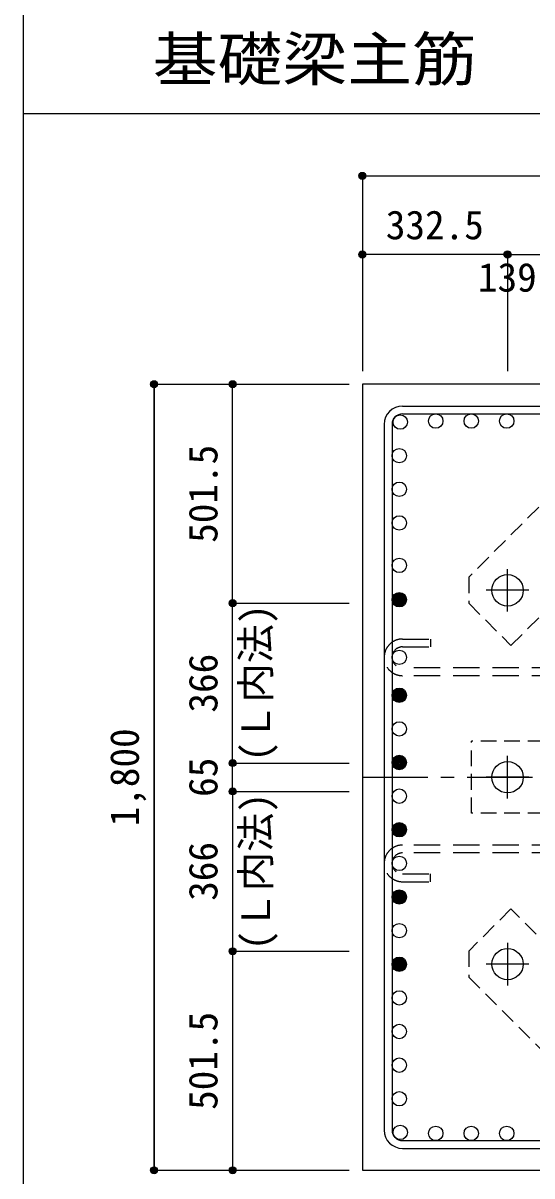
# Model space of a CAD drawing. Units: millimetres at full size, sheet at 1:30. Extents: x -5973 to 5954, y -4195 to 4201.
# Drawn here: x -5973 to -4807, y -2655 to -15 of the extents above; entities that cross this region are included whole.
import ezdxf
from ezdxf.enums import TextEntityAlignment as Align

# ---------------------------------------------------------------- set-up
doc = ezdxf.new("R2010")
doc.units = ezdxf.units.MM
doc.header["$LTSCALE"] = 30
doc.header["$PDMODE"] = 32
doc.header["$PDSIZE"] = 15
for name, pattern in [('CHAIN1', [8, 5, -1, 1, -1]), ('DASHED1', [1.8, 1.2, -0.6]), ('DASHED2', [3, 2, -1])]:
    doc.linetypes.add(name, pattern=pattern)
for name, color, linetype in [('0-1_躯体線', 2, 'Continuous'), ('0-2_アンカーボルト', 4, 'CHAIN1'), ('0-3_立上り筋', 4, 'Continuous'), ('0-4_フープ筋', 7, 'Continuous'), ('0-7_文字', 4, 'Continuous'), ('0-9_プレート', 4, 'DASHED1'), ('0-C', 7, 'DASHED2'), ('0-D_寸法', 4, 'Continuous'), ('6-7_文字', 7, 'Continuous'), ('F-0_枠', 6, 'Continuous')]:
    doc.layers.add(name, color=color, linetype=linetype)
doc.styles.add('ＭＳ ゴシック', font='')
doc.styles.get('ＭＳ ゴシック').set_extended_font_data('MS Gothic')

msp = doc.modelspace()

# ---------------------------------------------------------------- linework, layer by layer
at = {"layer": '0-1_躯体線'}
for p, q in [((-2995.8, -842.16), (-5195.8, -842.16)), ((-5195.8, -842.16), (-5195.8, -2642.16)), ((-5195.8, -2642.16), (-4654.8, -2642.16))]:
    msp.add_line(p, q, dxfattribs=at)
at = {"layer": '0-2_アンカーボルト'}
for p, q in [((-4863.3, -1362.96), (-4863.3, -1265.46)), ((-4814.6, -1314.16), (-4912.1, -1314.16)), ((-4863.3, -1790.96), (-4863.3, -1693.46)), ((-4814.6, -1742.16), (-4912.1, -1742.16)), ((-4863.3, -2121.46), (-4863.3, -2218.96)), ((-4814.5, -2170.16), (-4912, -2170.16))]:
    msp.add_line(p, q, dxfattribs=at)
at = {"layer": '0-2_アンカーボルト', "color": 3, "linetype": 'Continuous'}
for centre in [(-4863.3, -1314.16), (-4863.3, -1742.16), (-4863.3, -2170.16)]:
    msp.add_circle(centre, 36, dxfattribs=at)
at = {"layer": '0-3_立上り筋', "color": 3}
for centre in [(-5109.1, -928.86), (-5027.77, -926.66), (-4946.44, -926.66), (-4865.11, -926.66), (-5111.3, -1005.86), (-5111.3, -1082.86), (-5111.3, -1159.86), (-5111.3, -1257.16), (-5111.3, -1335.66), (-5111.3, -1467.66), (-5111.3, -1554.47), (-5111.3, -1631.47), (-5111.3, -1708.47), (-5111.3, -1785.47), (-5111.3, -1862.47), (-5111.3, -1939.47), (-5111.3, -2016.47), (-5111.3, -2093.47), (-5111.3, -2170.47), (-5111.3, -2247.47), (-5111.3, -2324.47), (-5111.3, -2401.47), (-5111.3, -2478.47), (-5109.1, -2555.47), (-5027.77, -2557.66), (-4946.44, -2557.66), (-4865.11, -2557.66)]:
    msp.add_circle(centre, 16.5, dxfattribs=at)
at = {"layer": '0-3_立上り筋'}
for centre, radius in [((-5111.3, -1335.66), 14.85), ((-5111.3, -1335.66), 13.2), ((-5111.3, -1335.66), 11.55), ((-5111.3, -1335.66), 9.9), ((-5111.3, -1335.66), 8.25), ((-5111.3, -1335.66), 6.6), ((-5111.3, -1335.66), 4.95), ((-5111.3, -1335.66), 3.3), ((-5111.3, -1335.66), 1.65), ((-5111.3, -1554.47), 14.85), ((-5111.3, -1554.47), 13.2), ((-5111.3, -1554.47), 11.55), ((-5111.3, -1554.47), 9.9), ((-5111.3, -1554.47), 8.25), ((-5111.3, -1554.47), 6.6), ((-5111.3, -1554.47), 4.95), ((-5111.3, -1554.47), 3.3), ((-5111.3, -1554.47), 1.65), ((-5111.3, -1708.47), 14.85), ((-5111.3, -1708.47), 13.2), ((-5111.3, -1708.47), 11.55), ((-5111.3, -1708.47), 9.9), ((-5111.3, -1708.47), 8.25), ((-5111.3, -1708.47), 6.6), ((-5111.3, -1708.47), 4.95), ((-5111.3, -1708.47), 3.3), ((-5111.3, -1708.47), 1.65), ((-5111.3, -1862.47), 14.85), ((-5111.3, -1862.47), 13.2), ((-5111.3, -1862.47), 11.55), ((-5111.3, -1862.47), 9.9), ((-5111.3, -1862.47), 8.25), ((-5111.3, -1862.47), 6.6), ((-5111.3, -1862.47), 4.95), ((-5111.3, -1862.47), 3.3), ((-5111.3, -1862.47), 1.65), ((-5111.3, -2016.47), 14.85), ((-5111.3, -2016.47), 13.2), ((-5111.3, -2016.47), 11.55), ((-5111.3, -2016.47), 9.9), ((-5111.3, -2016.47), 8.25), ((-5111.3, -2016.47), 6.6), ((-5111.3, -2016.47), 4.95), ((-5111.3, -2016.47), 3.3), ((-5111.3, -2016.47), 1.65), ((-5111.3, -2170.47), 14.85), ((-5111.3, -2170.47), 13.2), ((-5111.3, -2170.47), 11.55), ((-5111.3, -2170.47), 9.9), ((-5111.3, -2170.47), 8.25), ((-5111.3, -2170.47), 6.6), ((-5111.3, -2170.47), 4.95), ((-5111.3, -2170.47), 3.3), ((-5111.3, -2170.47), 1.65)]:
    msp.add_circle(centre, radius, dxfattribs=at)
at = {"layer": '0-4_フープ筋'}
for p, q in [((-5103.8, -892.16), (-3487.8, -892.16)), ((-5103.8, -910.16), (-3487.8, -910.16)), ((-5145.8, -934.16), (-5145.8, -2550.16)), ((-5127.8, -934.16), (-5127.8, -2550.16)), ((-5103.8, -2574.16), (-3487.8, -2574.16)), ((-5103.8, -2592.16), (-3487.8, -2592.16))]:
    msp.add_line(p, q, dxfattribs=at)
for centre, radius, start, end in [((-5103.8, -934.16), 42, 90, 180), ((-5103.8, -934.16), 24, 90, 180), ((-5103.8, -2550.16), 42, 180, 270), ((-5103.8, -2550.16), 24, 180, 270)]:
    msp.add_arc(centre, radius, start, end, dxfattribs=at)
at = {"layer": '0-9_プレート'}
for p, q in [((-4753.6, -1085.66), (-4952.3, -1284.36)), ((-4952.3, -1284.36), (-4952.3, -1343.76)), ((-4952.3, -1343.76), (-4855.4, -1440.66)), ((-4855.4, -1440.66), (-4759.3, -1344.56)), ((-4780.8, -1659.66), (-4945.8, -1659.66)), ((-4952.3, -2140.56), (-4952.3, -2199.96)), ((-4952.3, -2199.96), (-4753.6, -2398.67))]:
    msp.add_line(p, q, dxfattribs=at)
for points in [[(-4780.8, -1824.66), (-4945.8, -1824.66), (-4945.8, -1659.66)], [(-4759.3, -2139.76), (-4855.4, -2043.66), (-4952.3, -2140.56)]]:
    msp.add_lwpolyline(points, dxfattribs=at)
at = {"layer": '0-C'}
for p, q in [((-5103.8, -1425.66), (-5039.8, -1425.66)), ((-5103.8, -1443.66), (-5039.8, -1443.66)), ((-5039.8, -1425.66), (-5039.8, -1443.66)), ((-3487.8, -1491.66), (-5103.8, -1491.66)), ((-3487.8, -1509.66), (-5103.8, -1509.66)), ((-3487.8, -1897.47), (-5103.8, -1897.47)), ((-3487.8, -1915.47), (-5103.8, -1915.47)), ((-5103.8, -1963.47), (-5039.8, -1963.47)), ((-5039.8, -1981.47), (-5039.8, -1963.47)), ((-5103.8, -1981.47), (-5039.8, -1981.47))]:
    msp.add_line(p, q, dxfattribs=at)
for centre, radius in [((-5103.8, -1467.66), 42), ((-5103.8, -1467.66), 24), ((-5103.8, -1939.47), 42), ((-5103.8, -1939.47), 24)]:
    msp.add_arc(centre, radius, 90, 270, dxfattribs=at)
at = {"layer": '0-D_寸法'}
for p, q in [((-5195.8, -365.12), (-5195.8, -545.12)), ((-5195.8, -365.12), (-5195.8, -545.12)), ((-5195.8, -365.12), (-3395.8, -365.12)), ((-5195.8, -365.12), (-3395.8, -365.12)), ((-5195.8, -545.12), (-5195.8, -812.16)), ((-5195.8, -545.12), (-5195.8, -812.16)), ((-5195.8, -545.12), (-5195.8, -812.16)), ((-4863.3, -545.12), (-5195.8, -545.12)), ((-4863.3, -545.12), (-4863.3, -812.16)), ((-4863.3, -545.12), (-4723.8, -545.12)), ((-5672.84, -842.16), (-5492.84, -842.16)), ((-5672.84, -842.16), (-5492.84, -842.16)), ((-5672.84, -842.16), (-5672.84, -2642.16)), ((-5672.84, -2642.16), (-5672.84, -842.16)), ((-5492.84, -842.16), (-5225.8, -842.16)), ((-5492.84, -842.16), (-5225.8, -842.16)), ((-5492.84, -1343.66), (-5492.84, -842.16)), ((-5492.84, -1709.66), (-5492.84, -1343.66)), ((-5492.84, -1343.66), (-5225.8, -1343.66)), ((-5492.84, -1343.66), (-5225.8, -1343.66)), ((-5492.84, -1774.66), (-5492.84, -1709.66)), ((-5492.84, -1709.66), (-5225.8, -1709.66)), ((-5492.84, -1774.66), (-5225.8, -1774.66)), ((-5492.84, -2140.66), (-5225.8, -2140.66)), ((-5492.84, -2140.66), (-5225.8, -2140.66)), ((-5672.84, -2642.16), (-5492.84, -2642.16)), ((-5492.84, -2642.16), (-5225.8, -2642.16)), ((-5492.84, -2642.16), (-5225.8, -2642.16)), ((-5492.84, -2642.16), (-5225.8, -2642.16))]:
    msp.add_line(p, q, dxfattribs=at)
at = {"layer": '0-D_寸法', "linetype": 'CHAIN1'}
msp.add_line((-5195.8, -1742.16), (-3395.8, -1742.16), dxfattribs=at)
at = {"layer": '0-D_寸法'}
msp.add_lwpolyline([(-5492.84, -1774.66), (-5492.84, -2140.66), (-5492.84, -2642.16)], dxfattribs=at)
for centre, radius in [((-5195.8, -365.12), 8), ((-5195.8, -365.12), 7.2), ((-5195.8, -365.12), 6.4), ((-5195.8, -365.12), 5.6), ((-5195.8, -365.12), 4.8), ((-5195.8, -365.12), 4), ((-5195.8, -365.12), 3.2), ((-5195.8, -365.12), 2.4), ((-5195.8, -365.12), 1.6), ((-5195.8, -365.12), 0.8), ((-5195.8, -545.12), 8), ((-5195.8, -545.12), 7.2), ((-5195.8, -545.12), 6.4), ((-5195.8, -545.12), 5.6), ((-5195.8, -545.12), 4.8), ((-5195.8, -545.12), 4), ((-5195.8, -545.12), 3.2), ((-5195.8, -545.12), 2.4), ((-5195.8, -545.12), 1.6), ((-5195.8, -545.12), 0.8), ((-4863.3, -545.12), 8), ((-4863.3, -545.12), 7.2), ((-4863.3, -545.12), 6.4), ((-4863.3, -545.12), 5.6), ((-4863.3, -545.12), 4.8), ((-4863.3, -545.12), 4), ((-4863.3, -545.12), 3.2), ((-4863.3, -545.12), 2.4), ((-4863.3, -545.12), 1.6), ((-4863.3, -545.12), 0.8), ((-5672.84, -842.16), 8), ((-5672.84, -842.16), 7.2), ((-5672.84, -842.16), 6.4), ((-5672.84, -842.16), 5.6), ((-5672.84, -842.16), 4.8), ((-5672.84, -842.16), 4), ((-5672.84, -842.16), 3.2), ((-5672.84, -842.16), 2.4), ((-5672.84, -842.16), 1.6), ((-5672.84, -842.16), 0.8), ((-5492.84, -842.16), 8), ((-5492.84, -842.16), 7.2), ((-5492.84, -842.16), 6.4), ((-5492.84, -842.16), 5.6), ((-5492.84, -842.16), 4.8), ((-5492.84, -842.16), 4), ((-5492.84, -842.16), 3.2), ((-5492.84, -842.16), 2.4), ((-5492.84, -842.16), 1.6), ((-5492.84, -842.16), 0.8), ((-5492.84, -1343.66), 8), ((-5492.84, -1343.66), 7.2), ((-5492.84, -1343.66), 6.4), ((-5492.84, -1343.66), 5.6), ((-5492.84, -1343.66), 4.8), ((-5492.84, -1343.66), 4), ((-5492.84, -1343.66), 3.2), ((-5492.84, -1343.66), 2.4), ((-5492.84, -1343.66), 1.6), ((-5492.84, -1343.66), 0.8), ((-5492.84, -1709.66), 8), ((-5492.84, -1709.66), 7.2), ((-5492.84, -1709.66), 6.4), ((-5492.84, -1709.66), 5.6), ((-5492.84, -1709.66), 4.8), ((-5492.84, -1709.66), 4), ((-5492.84, -1709.66), 3.2), ((-5492.84, -1709.66), 2.4), ((-5492.84, -1709.66), 1.6), ((-5492.84, -1709.66), 0.8), ((-5492.84, -1774.66), 8), ((-5492.84, -1774.66), 7.2), ((-5492.84, -1774.66), 6.4), ((-5492.84, -1774.66), 5.6), ((-5492.84, -1774.66), 4.8), ((-5492.84, -1774.66), 4), ((-5492.84, -1774.66), 3.2), ((-5492.84, -1774.66), 2.4), ((-5492.84, -1774.66), 1.6), ((-5492.84, -1774.66), 0.8), ((-5492.84, -2140.66), 8), ((-5492.84, -2140.66), 7.2), ((-5492.84, -2140.66), 6.4), ((-5492.84, -2140.66), 5.6), ((-5492.84, -2140.66), 4.8), ((-5492.84, -2140.66), 4), ((-5492.84, -2140.66), 3.2), ((-5492.84, -2140.66), 2.4), ((-5492.84, -2140.66), 1.6), ((-5492.84, -2140.66), 0.8), ((-5672.84, -2642.16), 8), ((-5672.84, -2642.16), 7.2), ((-5672.84, -2642.16), 6.4), ((-5672.84, -2642.16), 5.6), ((-5672.84, -2642.16), 4.8), ((-5672.84, -2642.16), 4), ((-5672.84, -2642.16), 3.2), ((-5672.84, -2642.16), 2.4), ((-5492.84, -2642.16), 8), ((-5492.84, -2642.16), 7.2), ((-5492.84, -2642.16), 6.4), ((-5492.84, -2642.16), 5.6), ((-5492.84, -2642.16), 4.8), ((-5492.84, -2642.16), 4), ((-5492.84, -2642.16), 3.2), ((-5492.84, -2642.16), 2.4), ((-5672.84, -2642.16), 1.6), ((-5672.84, -2642.16), 0.8), ((-5492.84, -2642.16), 1.6), ((-5492.84, -2642.16), 0.8)]:
    msp.add_circle(centre, radius, dxfattribs=at)
at = {"layer": '0-D_寸法', "color": 7}
for p in [(-5195.8, -365.12), (-5195.8, -365.12), (-5195.8, -545.12), (-5195.8, -545.12), (-4863.3, -545.12), (-4863.3, -545.12), (-5672.84, -842.16), (-5492.84, -842.16), (-5492.84, -842.16), (-5492.84, -1343.66), (-5492.84, -1343.66), (-5492.84, -1709.66), (-5492.84, -1709.66), (-5492.84, -1774.66), (-5492.84, -1774.66), (-5492.84, -2140.66), (-5492.84, -2140.66), (-5672.84, -2642.16), (-5492.84, -2642.16), (-5492.84, -2642.16)]:
    msp.add_point(p, dxfattribs=at)
at = {"layer": 'F-0_枠'}
msp.add_line((-5972.88, 4201.15), (-5972.88, -4195.24), dxfattribs=at)
at = {"layer": 'F-0_枠', "color": 2}
msp.add_line((-5972.88, -222.05), (3723.6, -222.05), dxfattribs=at)

# ---------------------------------------------------------------- texts
at = {"layer": '0-7_文字', "style": 'ＭＳ ゴシック'}
for p in [(-5387.27, -1706.22), (-5387.27, -2138.11)]:
    msp.add_text('(Ｌ内法)', height=65.98, rotation=90, dxfattribs=at).set_placement(p, align=Align.BOTTOM_LEFT)
at = {"layer": '0-D_寸法', "style": 'ＭＳ ゴシック'}
for s, p in [('332.5', (-5142.05, -530.12)), ('139.5', (-4931.05, -650.12))]:
    msp.add_text(s, height=65.98, dxfattribs=at).set_placement(p, align=Align.BOTTOM_LEFT)
for s, p in [('501.5', (-5507.84, -1205.41)), ('366', (-5507.84, -1594.16)), ('1,800', (-5687.84, -1854.66)), ('65', (-5507.84, -1787.16)), ('366', (-5507.84, -2025.16)), ('501.5', (-5507.84, -2503.91))]:
    msp.add_text(s, height=65.98, rotation=90, dxfattribs=at).set_placement(p, align=Align.BOTTOM_LEFT)
at = {"layer": '6-7_文字', "color": 2, "style": 'ＭＳ ゴシック', "width": 1.1}
msp.add_text('\u3000\u3000基礎梁主筋\u3000７本タイプ', height=98.97, dxfattribs=at).set_placement((-5972.88, -177.05), align=Align.BOTTOM_LEFT)

doc.saveas('drawing.dxf')
